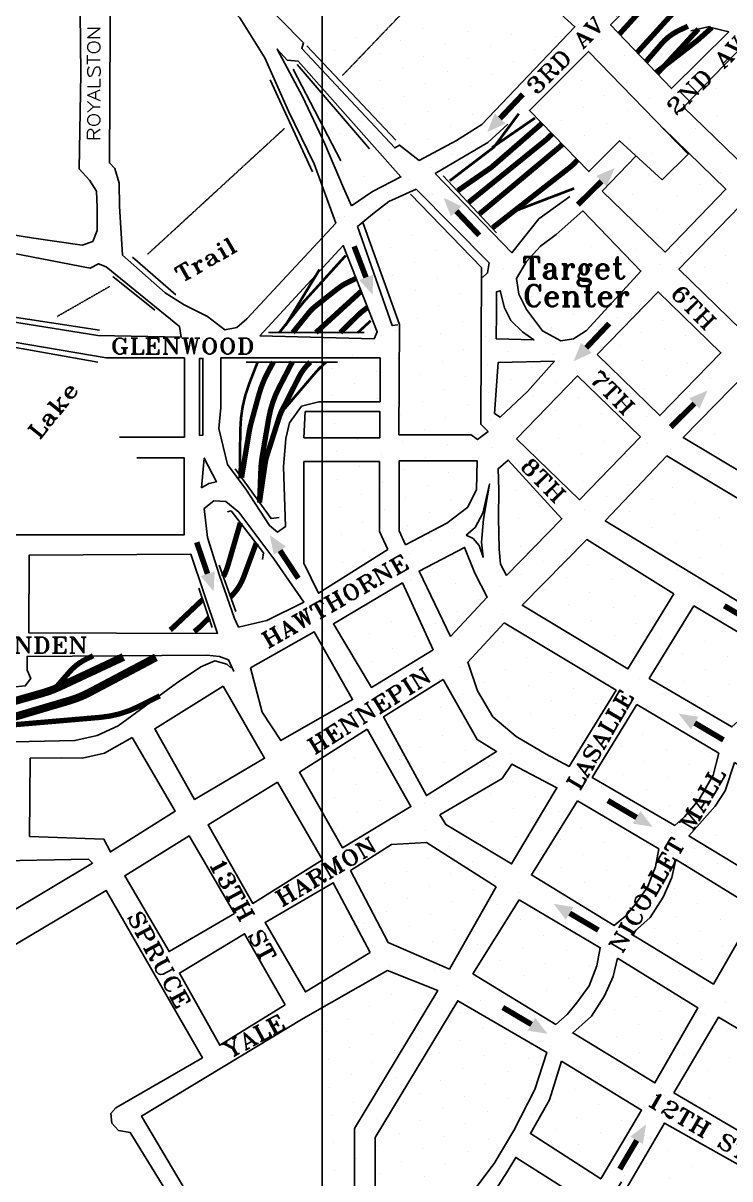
# Model space of a CAD drawing. Extents: x -273 to 22785, y -15 to 12122.
# Drawn here: x 2718 to 5382, y 4282 to 8636 of the extents above; entities that cross this region are included whole.
import ezdxf

# ---------------------------------------------------------------- set-up
doc = ezdxf.new("R2010")
doc.units = 0
doc.linetypes.add('HIDDEN', pattern=[0.375, 0.25, -0.125])
doc.linetypes.add('HIDDEN_2', pattern=[0.1875, 0.125, -0.0625])
doc.layers.get('0').update_dxf_attribs({"linetype": 'CONTINUOUS'})
for name, color, linetype in [('BORDER_AND_TITLE_INFORMATI', 5, 'CONTINUOUS'), ('FREEWAYS', 2, 'CONTINUOUS'), ('HYPERLINK_REGIONS', 253, 'CONTINUOUS'), ('RAIL_ROADS', 3, 'HIDDEN_2'), ('STREET_CURBS', 7, 'CONTINUOUS'), ('STREET_NAMES', 7, 'CONTINUOUS'), ('TEXT_LABELS_AND_DIRECTIONS', 1, 'HIDDEN'), ('TRAFFIC_DIRECTION_ARROW', 7, 'CONTINUOUS')]:
    doc.layers.add(name, color=color, linetype=linetype)
doc.styles.add('ROMAN_60', font='romant.shx', dxfattribs={"height": 60})

# ---------------------------------------------------------------- blocks, each defined once
blk = doc.blocks.new('*X5')
at = {"color": 0}
for p, q in [((4054, 8627.2), (4054, 8627.2)), ((4809.8, 8630.6), (4809.8, 8630.6)), ((3972.8, 8580.3), (3972.8, 8580.3)), ((4222.6, 8616.3), (4222.6, 8616.3)), ((4391.3, 8605.5), (4391.3, 8605.5)), ((4560, 8594.6), (4560, 8594.6)), ((4728.6, 8583.7), (4728.6, 8583.7)), ((4978.5, 8619.7), (4978.5, 8619.7)), ((5147.1, 8608.8), (5147.1, 8608.8)), ((5315.8, 8597.9), (5315.8, 8597.9)), ((4141.5, 8569.5), (4141.5, 8569.5)), ((4310.1, 8558.6), (4310.1, 8558.6)), ((4478.8, 8547.7), (4478.8, 8547.7)), ((4647.4, 8536.8), (4647.4, 8536.8)), ((4897.3, 8572.8), (4897.3, 8572.8)), ((5065.9, 8561.9), (5065.9, 8561.9)), ((5234.6, 8551.1), (5234.6, 8551.1)), ((3891.6, 8533.5), (3891.6, 8533.5)), ((4060.3, 8522.6), (4060.3, 8522.6)), ((4228.9, 8511.7), (4228.9, 8511.7)), ((4397.6, 8500.8), (4397.6, 8500.8)), ((4816.1, 8525.9), (4816.1, 8525.9)), ((4984.7, 8515.1), (4984.7, 8515.1)), ((5153.4, 8504.2), (5153.4, 8504.2)), ((5322.1, 8493.3), (5322.1, 8493.3)), ((3979.1, 8475.7), (3979.1, 8475.7)), ((4147.7, 8464.8), (4147.7, 8464.8)), ((4316.4, 8453.9), (4316.4, 8453.9)), ((4566.2, 8489.9), (4566.2, 8489.9)), ((4734.9, 8479.1), (4734.9, 8479.1)), ((4903.6, 8468.2), (4903.6, 8468.2)), ((5072.2, 8457.3), (5072.2, 8457.3)), ((3897.9, 8428.8), (3897.9, 8428.8)), ((4066.5, 8418), (4066.5, 8418)), ((4235.2, 8407.1), (4235.2, 8407.1)), ((4485, 8443.1), (4485, 8443.1)), ((4653.7, 8432.2), (4653.7, 8432.2)), ((4822.4, 8421.3), (4822.4, 8421.3)), ((4991, 8410.4), (4991, 8410.4)), ((5240.9, 8446.4), (5240.9, 8446.4)), ((3985.4, 8371.1), (3985.4, 8371.1)), ((4154, 8360.2), (4154, 8360.2)), ((4403.9, 8396.2), (4403.9, 8396.2)), ((4572.5, 8385.3), (4572.5, 8385.3)), ((4741.2, 8374.4), (4741.2, 8374.4)), ((4909.8, 8363.6), (4909.8, 8363.6)), ((5159.7, 8399.6), (5159.7, 8399.6)), ((5328.3, 8388.7), (5328.3, 8388.7)), ((3904.2, 8324.2), (3904.2, 8324.2)), ((4322.7, 8349.3), (4322.7, 8349.3)), ((4491.3, 8338.4), (4491.3, 8338.4)), ((4660, 8327.6), (4660, 8327.6)), ((4828.6, 8316.7), (4828.6, 8316.7)), ((5078.5, 8352.7), (5078.5, 8352.7)), ((5247.2, 8341.8), (5247.2, 8341.8)), ((4072.8, 8313.3), (4072.8, 8313.3)), ((4241.5, 8302.4), (4241.5, 8302.4)), ((4410.1, 8291.6), (4410.1, 8291.6)), ((4578.8, 8280.7), (4578.8, 8280.7)), ((4997.3, 8305.8), (4997.3, 8305.8)), ((5166, 8294.9), (5166, 8294.9)), ((5334.6, 8284.1), (5334.6, 8284.1)), ((3991.6, 8266.4), (3991.6, 8266.4)), ((4160.3, 8255.6), (4160.3, 8255.6)), ((4329, 8244.7), (4329, 8244.7)), ((4497.6, 8233.8), (4497.6, 8233.8)), ((4747.5, 8269.8), (4747.5, 8269.8)), ((4916.1, 8258.9), (4916.1, 8258.9)), ((5084.8, 8248.1), (5084.8, 8248.1)), ((5253.4, 8237.2), (5253.4, 8237.2)), ((3910.4, 8219.6), (3910.4, 8219.6)), ((4079.1, 8208.7), (4079.1, 8208.7)), ((4247.8, 8197.8), (4247.8, 8197.8)), ((4416.4, 8186.9), (4416.4, 8186.9)), ((4666.3, 8222.9), (4666.3, 8222.9)), ((4834.9, 8212.1), (4834.9, 8212.1)), ((5003.6, 8201.2), (5003.6, 8201.2)), ((5172.2, 8190.3), (5172.2, 8190.3)), ((3997.9, 8161.8), (3997.9, 8161.8)), ((4166.6, 8150.9), (4166.6, 8150.9)), ((4585.1, 8176.1), (4585.1, 8176.1)), ((4753.7, 8165.2), (4753.7, 8165.2)), ((4922.4, 8154.3), (4922.4, 8154.3)), ((5091.1, 8143.4), (5091.1, 8143.4)), ((5340.9, 8179.4), (5340.9, 8179.4)), ((3916.7, 8114.9), (3916.7, 8114.9)), ((4085.4, 8104.1), (4085.4, 8104.1)), ((4335.2, 8140.1), (4335.2, 8140.1)), ((4503.9, 8129.2), (4503.9, 8129.2)), ((4672.5, 8118.3), (4672.5, 8118.3)), ((4841.2, 8107.4), (4841.2, 8107.4)), ((5259.7, 8132.6), (5259.7, 8132.6)), ((4004.2, 8057.2), (4004.2, 8057.2)), ((4254, 8093.2), (4254, 8093.2)), ((4422.7, 8082.3), (4422.7, 8082.3)), ((4591.4, 8071.4), (4591.4, 8071.4)), ((4760, 8060.6), (4760, 8060.6)), ((5009.9, 8096.6), (5009.9, 8096.6)), ((5178.5, 8085.7), (5178.5, 8085.7)), ((5347.2, 8074.8), (5347.2, 8074.8)), ((4172.9, 8046.3), (4172.9, 8046.3)), ((4341.5, 8035.4), (4341.5, 8035.4)), ((4510.2, 8024.6), (4510.2, 8024.6)), ((4678.8, 8013.7), (4678.8, 8013.7)), ((4928.7, 8049.7), (4928.7, 8049.7)), ((5097.3, 8038.8), (5097.3, 8038.8)), ((5266, 8027.9), (5266, 8027.9)), ((3923, 8010.3), (3923, 8010.3)), ((4091.7, 7999.4), (4091.7, 7999.4)), ((4260.3, 7988.6), (4260.3, 7988.6)), ((4429, 7977.7), (4429, 7977.7)), ((4847.5, 8002.8), (4847.5, 8002.8)), ((5016.1, 7991.9), (5016.1, 7991.9)), ((5184.8, 7981.1), (5184.8, 7981.1)), ((5353.5, 7970.2), (5353.5, 7970.2)), ((4010.5, 7952.6), (4010.5, 7952.6)), ((4179.1, 7941.7), (4179.1, 7941.7)), ((4347.8, 7930.8), (4347.8, 7930.8)), ((4597.6, 7966.8), (4597.6, 7966.8)), ((4766.3, 7955.9), (4766.3, 7955.9)), ((4935, 7945.1), (4935, 7945.1)), ((5103.6, 7934.2), (5103.6, 7934.2)), ((3929.3, 7905.7), (3929.3, 7905.7)), ((4097.9, 7894.8), (4097.9, 7894.8)), ((4266.6, 7883.9), (4266.6, 7883.9)), ((4516.5, 7919.9), (4516.5, 7919.9)), ((4685.1, 7909.1), (4685.1, 7909.1)), ((4853.8, 7898.2), (4853.8, 7898.2)), ((5022.4, 7887.3), (5022.4, 7887.3)), ((5272.3, 7923.3), (5272.3, 7923.3)), ((3848.1, 7858.8), (3848.1, 7858.8)), ((4016.8, 7847.9), (4016.8, 7847.9)), ((4435.3, 7873.1), (4435.3, 7873.1)), ((4603.9, 7862.2), (4603.9, 7862.2)), ((4772.6, 7851.3), (4772.6, 7851.3)), ((4941.2, 7840.4), (4941.2, 7840.4)), ((5191.1, 7876.4), (5191.1, 7876.4)), ((5359.7, 7865.5), (5359.7, 7865.5)), ((3935.6, 7801.1), (3935.6, 7801.1)), ((4185.4, 7837.1), (4185.4, 7837.1)), ((4354.1, 7826.2), (4354.1, 7826.2)), ((4522.7, 7815.3), (4522.7, 7815.3)), ((4691.4, 7804.4), (4691.4, 7804.4)), ((5109.9, 7829.6), (5109.9, 7829.6)), ((5278.6, 7818.7), (5278.6, 7818.7)), ((3854.4, 7754.2), (3854.4, 7754.2)), ((4104.2, 7790.2), (4104.2, 7790.2)), ((4272.9, 7779.3), (4272.9, 7779.3)), ((4441.5, 7768.4), (4441.5, 7768.4)), ((4610.2, 7757.6), (4610.2, 7757.6)), ((4860, 7793.6), (4860, 7793.6)), ((5028.7, 7782.7), (5028.7, 7782.7)), ((5197.4, 7771.8), (5197.4, 7771.8)), ((5366, 7760.9), (5366, 7760.9)), ((4023, 7743.3), (4023, 7743.3)), ((4191.7, 7732.4), (4191.7, 7732.4)), ((4360.4, 7721.6), (4360.4, 7721.6)), ((4529, 7710.7), (4529, 7710.7)), ((4778.9, 7746.7), (4778.9, 7746.7)), ((4947.5, 7735.8), (4947.5, 7735.8)), ((5116.2, 7724.9), (5116.2, 7724.9)), ((5284.8, 7714), (5284.8, 7714)), ((3941.8, 7696.4), (3941.8, 7696.4)), ((4110.5, 7685.6), (4110.5, 7685.6)), ((4279.2, 7674.7), (4279.2, 7674.7)), ((4447.8, 7663.8), (4447.8, 7663.8)), ((4697.7, 7699.8), (4697.7, 7699.8)), ((4866.3, 7688.9), (4866.3, 7688.9)), ((5035, 7678), (5035, 7678)), ((5203.6, 7667.2), (5203.6, 7667.2)), ((3860.7, 7649.6), (3860.7, 7649.6)), ((4029.3, 7638.7), (4029.3, 7638.7)), ((4198, 7627.8), (4198, 7627.8)), ((4616.5, 7652.9), (4616.5, 7652.9)), ((4785.1, 7642.1), (4785.1, 7642.1)), ((4953.8, 7631.2), (4953.8, 7631.2)), ((5122.5, 7620.3), (5122.5, 7620.3)), ((5372.3, 7656.3), (5372.3, 7656.3)), ((3948.1, 7591.8), (3948.1, 7591.8)), ((4116.8, 7580.9), (4116.8, 7580.9)), ((4366.6, 7616.9), (4366.6, 7616.9)), ((4535.3, 7606.1), (4535.3, 7606.1)), ((4704, 7595.2), (4704, 7595.2)), ((4872.6, 7584.3), (4872.6, 7584.3)), ((5291.1, 7609.4), (5291.1, 7609.4)), ((3866.9, 7544.9), (3866.9, 7544.9)), ((4035.6, 7534.1), (4035.6, 7534.1)), ((4285.4, 7570.1), (4285.4, 7570.1)), ((4454.1, 7559.2), (4454.1, 7559.2)), ((4622.8, 7548.3), (4622.8, 7548.3)), ((4791.4, 7537.4), (4791.4, 7537.4)), ((5041.3, 7573.4), (5041.3, 7573.4)), ((5209.9, 7562.5), (5209.9, 7562.5)), ((5378.6, 7551.7), (5378.6, 7551.7)), ((4204.3, 7523.2), (4204.3, 7523.2)), ((4372.9, 7512.3), (4372.9, 7512.3)), ((4541.6, 7501.4), (4541.6, 7501.4)), ((4710.2, 7490.5), (4710.2, 7490.5)), ((4960.1, 7526.5), (4960.1, 7526.5)), ((5128.7, 7515.7), (5128.7, 7515.7)), ((5297.4, 7504.8), (5297.4, 7504.8)), ((3954.4, 7487.2), (3954.4, 7487.2)), ((4123.1, 7476.3), (4123.1, 7476.3)), ((4291.7, 7465.4), (4291.7, 7465.4)), ((4460.4, 7454.6), (4460.4, 7454.6)), ((4878.9, 7479.7), (4878.9, 7479.7)), ((5047.5, 7468.8), (5047.5, 7468.8)), ((5216.2, 7457.9), (5216.2, 7457.9)), ((3873.2, 7440.3), (3873.2, 7440.3)), ((4041.9, 7429.4), (4041.9, 7429.4)), ((4210.5, 7418.6), (4210.5, 7418.6)), ((4379.2, 7407.7), (4379.2, 7407.7)), ((4629, 7443.7), (4629, 7443.7)), ((4797.7, 7432.8), (4797.7, 7432.8)), ((4966.4, 7421.9), (4966.4, 7421.9)), ((5135, 7411), (5135, 7411)), ((3960.7, 7382.6), (3960.7, 7382.6)), ((4129.3, 7371.7), (4129.3, 7371.7)), ((4298, 7360.8), (4298, 7360.8)), ((4547.9, 7396.8), (4547.9, 7396.8)), ((4716.5, 7385.9), (4716.5, 7385.9)), ((4885.2, 7375), (4885.2, 7375)), ((5053.8, 7364.2), (5053.8, 7364.2)), ((5303.7, 7400.2), (5303.7, 7400.2)), ((3879.5, 7335.7), (3879.5, 7335.7)), ((4048.2, 7324.8), (4048.2, 7324.8)), ((4466.7, 7349.9), (4466.7, 7349.9)), ((4635.3, 7339), (4635.3, 7339)), ((4804, 7328.2), (4804, 7328.2)), ((4972.6, 7317.3), (4972.6, 7317.3)), ((5222.5, 7353.3), (5222.5, 7353.3)), ((3967, 7277.9), (3967, 7277.9)), ((4216.8, 7313.9), (4216.8, 7313.9)), ((4385.5, 7303), (4385.5, 7303)), ((4554.1, 7292.2), (4554.1, 7292.2)), ((4722.8, 7281.3), (4722.8, 7281.3)), ((5141.3, 7306.4), (5141.3, 7306.4)), ((5310, 7295.5), (5310, 7295.5)), ((3885.8, 7231.1), (3885.8, 7231.1)), ((4135.6, 7267.1), (4135.6, 7267.1)), ((4304.3, 7256.2), (4304.3, 7256.2)), ((4472.9, 7245.3), (4472.9, 7245.3)), ((4641.6, 7234.4), (4641.6, 7234.4)), ((4891.5, 7270.4), (4891.5, 7270.4)), ((5060.1, 7259.5), (5060.1, 7259.5)), ((5228.8, 7248.7), (5228.8, 7248.7)), ((4054.4, 7220.2), (4054.4, 7220.2)), ((4223.1, 7209.3), (4223.1, 7209.3)), ((4391.8, 7198.4), (4391.8, 7198.4)), ((4560.4, 7187.5), (4560.4, 7187.5)), ((4810.3, 7223.5), (4810.3, 7223.5)), ((4978.9, 7212.7), (4978.9, 7212.7)), ((5147.6, 7201.8), (5147.6, 7201.8)), ((5316.2, 7190.9), (5316.2, 7190.9)), ((3973.2, 7173.3), (3973.2, 7173.3)), ((4141.9, 7162.4), (4141.9, 7162.4)), ((4310.6, 7151.5), (4310.6, 7151.5)), ((4479.2, 7140.7), (4479.2, 7140.7)), ((4729.1, 7176.7), (4729.1, 7176.7)), ((4897.7, 7165.8), (4897.7, 7165.8)), ((5066.4, 7154.9), (5066.4, 7154.9)), ((5235, 7144), (5235, 7144)), ((3892.1, 7126.4), (3892.1, 7126.4)), ((4060.7, 7115.5), (4060.7, 7115.5)), ((4229.4, 7104.7), (4229.4, 7104.7)), ((4647.9, 7129.8), (4647.9, 7129.8)), ((4816.5, 7118.9), (4816.5, 7118.9)), ((4985.2, 7108), (4985.2, 7108)), ((5153.9, 7097.2), (5153.9, 7097.2)), ((3979.5, 7068.7), (3979.5, 7068.7)), ((4148.2, 7057.8), (4148.2, 7057.8)), ((4398, 7093.8), (4398, 7093.8)), ((4566.7, 7082.9), (4566.7, 7082.9)), ((4735.4, 7072), (4735.4, 7072)), ((4904, 7061.2), (4904, 7061.2)), ((5322.5, 7086.3), (5322.5, 7086.3)), ((3898.3, 7021.8), (3898.3, 7021.8)), ((4067, 7010.9), (4067, 7010.9)), ((4316.8, 7046.9), (4316.8, 7046.9)), ((4485.5, 7036), (4485.5, 7036)), ((4654.2, 7025.2), (4654.2, 7025.2)), ((4822.8, 7014.3), (4822.8, 7014.3)), ((5072.7, 7050.3), (5072.7, 7050.3)), ((5241.3, 7039.4), (5241.3, 7039.4)), ((4235.7, 7000), (4235.7, 7000)), ((4404.3, 6989.2), (4404.3, 6989.2)), ((4573, 6978.3), (4573, 6978.3)), ((4741.6, 6967.4), (4741.6, 6967.4)), ((4991.5, 7003.4), (4991.5, 7003.4)), ((5160.1, 6992.5), (5160.1, 6992.5)), ((5328.8, 6981.7), (5328.8, 6981.7)), ((3985.8, 6964), (3985.8, 6964)), ((4154.5, 6953.2), (4154.5, 6953.2)), ((4323.1, 6942.3), (4323.1, 6942.3)), ((4491.8, 6931.4), (4491.8, 6931.4)), ((4910.3, 6956.5), (4910.3, 6956.5)), ((5079, 6945.7), (5079, 6945.7)), ((5247.6, 6934.8), (5247.6, 6934.8)), ((3904.6, 6917.2), (3904.6, 6917.2)), ((4073.3, 6906.3), (4073.3, 6906.3)), ((4241.9, 6895.4), (4241.9, 6895.4)), ((4410.6, 6884.5), (4410.6, 6884.5)), ((4660.4, 6920.5), (4660.4, 6920.5)), ((4829.1, 6909.7), (4829.1, 6909.7)), ((4997.8, 6898.8), (4997.8, 6898.8)), ((5166.4, 6887.9), (5166.4, 6887.9)), ((3992.1, 6859.4), (3992.1, 6859.4)), ((4160.7, 6848.5), (4160.7, 6848.5)), ((4329.4, 6837.7), (4329.4, 6837.7)), ((4579.3, 6873.7), (4579.3, 6873.7)), ((4747.9, 6862.8), (4747.9, 6862.8)), ((4916.6, 6851.9), (4916.6, 6851.9)), ((5085.2, 6841), (5085.2, 6841)), ((5335.1, 6877), (5335.1, 6877)), ((3910.9, 6812.5), (3910.9, 6812.5)), ((4079.6, 6801.7), (4079.6, 6801.7)), ((4498.1, 6826.8), (4498.1, 6826.8)), ((4666.7, 6815.9), (4666.7, 6815.9)), ((4835.4, 6805), (4835.4, 6805)), ((5004, 6794.2), (5004, 6794.2)), ((5253.9, 6830.2), (5253.9, 6830.2)), ((3998.4, 6754.8), (3998.4, 6754.8)), ((4248.2, 6790.8), (4248.2, 6790.8)), ((4416.9, 6779.9), (4416.9, 6779.9)), ((4585.5, 6769), (4585.5, 6769)), ((4754.2, 6758.2), (4754.2, 6758.2)), ((5172.7, 6783.3), (5172.7, 6783.3)), ((5341.4, 6772.4), (5341.4, 6772.4)), ((3917.2, 6707.9), (3917.2, 6707.9)), ((4167, 6743.9), (4167, 6743.9)), ((4335.7, 6733), (4335.7, 6733)), ((4504.3, 6722.2), (4504.3, 6722.2)), ((4673, 6711.3), (4673, 6711.3)), ((4922.9, 6747.3), (4922.9, 6747.3)), ((5091.5, 6736.4), (5091.5, 6736.4)), ((5260.2, 6725.5), (5260.2, 6725.5)), ((4085.8, 6697), (4085.8, 6697)), ((4254.5, 6686.2), (4254.5, 6686.2)), ((4423.2, 6675.3), (4423.2, 6675.3)), ((4591.8, 6664.4), (4591.8, 6664.4)), ((4841.7, 6700.4), (4841.7, 6700.4)), ((5010.3, 6689.5), (5010.3, 6689.5)), ((5179, 6678.6), (5179, 6678.6)), ((5347.6, 6667.8), (5347.6, 6667.8)), ((4004.6, 6650.2), (4004.6, 6650.2)), ((4173.3, 6639.3), (4173.3, 6639.3)), ((4342, 6628.4), (4342, 6628.4)), ((4760.5, 6653.5), (4760.5, 6653.5)), ((4929.1, 6642.7), (4929.1, 6642.7)), ((5097.8, 6631.8), (5097.8, 6631.8)), ((5266.5, 6620.9), (5266.5, 6620.9)), ((3923.5, 6603.3), (3923.5, 6603.3)), ((4092.1, 6592.4), (4092.1, 6592.4)), ((4260.8, 6581.5), (4260.8, 6581.5)), ((4510.6, 6617.5), (4510.6, 6617.5)), ((4679.3, 6606.7), (4679.3, 6606.7)), ((4847.9, 6595.8), (4847.9, 6595.8)), ((5016.6, 6584.9), (5016.6, 6584.9)), ((4010.9, 6545.5), (4010.9, 6545.5)), ((4179.6, 6534.7), (4179.6, 6534.7)), ((4429.4, 6570.7), (4429.4, 6570.7)), ((4598.1, 6559.8), (4598.1, 6559.8)), ((4766.8, 6548.9), (4766.8, 6548.9)), ((4935.4, 6538), (4935.4, 6538)), ((5185.3, 6574), (5185.3, 6574)), ((5353.9, 6563.1), (5353.9, 6563.1)), ((3929.7, 6498.7), (3929.7, 6498.7)), ((4098.4, 6487.8), (4098.4, 6487.8)), ((4348.2, 6523.8), (4348.2, 6523.8)), ((4516.9, 6512.9), (4516.9, 6512.9)), ((4685.6, 6502), (4685.6, 6502)), ((4854.2, 6491.1), (4854.2, 6491.1)), ((5104.1, 6527.1), (5104.1, 6527.1)), ((5272.7, 6516.3), (5272.7, 6516.3)), ((3848.5, 6451.8), (3848.5, 6451.8)), ((4267.1, 6476.9), (4267.1, 6476.9)), ((4435.7, 6466), (4435.7, 6466)), ((4604.4, 6455.2), (4604.4, 6455.2)), ((4773, 6444.3), (4773, 6444.3)), ((5022.9, 6480.3), (5022.9, 6480.3)), ((5191.5, 6469.4), (5191.5, 6469.4)), ((5360.2, 6458.5), (5360.2, 6458.5)), ((4017.2, 6440.9), (4017.2, 6440.9)), ((4185.9, 6430), (4185.9, 6430)), ((4354.5, 6419.2), (4354.5, 6419.2)), ((4523.2, 6408.3), (4523.2, 6408.3)), ((4941.7, 6433.4), (4941.7, 6433.4)), ((5110.4, 6422.5), (5110.4, 6422.5)), ((5279, 6411.6), (5279, 6411.6)), ((3936, 6394), (3936, 6394)), ((4104.7, 6383.2), (4104.7, 6383.2)), ((4273.3, 6372.3), (4273.3, 6372.3)), ((4442, 6361.4), (4442, 6361.4)), ((4691.8, 6397.4), (4691.8, 6397.4)), ((4860.5, 6386.5), (4860.5, 6386.5)), ((5029.2, 6375.6), (5029.2, 6375.6)), ((5197.8, 6364.8), (5197.8, 6364.8)), ((3854.8, 6347.2), (3854.8, 6347.2)), ((4023.5, 6336.3), (4023.5, 6336.3)), ((4192.1, 6325.4), (4192.1, 6325.4)), ((4360.8, 6314.5), (4360.8, 6314.5)), ((4610.7, 6350.5), (4610.7, 6350.5)), ((4779.3, 6339.6), (4779.3, 6339.6)), ((4948, 6328.8), (4948, 6328.8)), ((5116.6, 6317.9), (5116.6, 6317.9)), ((5366.5, 6353.9), (5366.5, 6353.9)), ((3942.3, 6289.4), (3942.3, 6289.4)), ((4111, 6278.5), (4111, 6278.5)), ((4529.5, 6303.6), (4529.5, 6303.6)), ((4698.1, 6292.8), (4698.1, 6292.8)), ((4866.8, 6281.9), (4866.8, 6281.9)), ((5035.4, 6271), (5035.4, 6271)), ((5285.3, 6307), (5285.3, 6307)), ((3861.1, 6242.5), (3861.1, 6242.5)), ((4029.8, 6231.7), (4029.8, 6231.7)), ((4279.6, 6267.7), (4279.6, 6267.7)), ((4448.3, 6256.8), (4448.3, 6256.8)), ((4616.9, 6245.9), (4616.9, 6245.9)), ((4785.6, 6235), (4785.6, 6235)), ((5204.1, 6260.1), (5204.1, 6260.1)), ((5372.8, 6249.3), (5372.8, 6249.3)), ((3948.6, 6184.8), (3948.6, 6184.8)), ((4198.4, 6220.8), (4198.4, 6220.8)), ((4367.1, 6209.9), (4367.1, 6209.9)), ((4535.7, 6199), (4535.7, 6199)), ((4704.4, 6188.1), (4704.4, 6188.1)), ((4954.3, 6224.1), (4954.3, 6224.1)), ((5122.9, 6213.3), (5122.9, 6213.3)), ((5291.6, 6202.4), (5291.6, 6202.4)), ((4117.2, 6173.9), (4117.2, 6173.9)), ((4285.9, 6163), (4285.9, 6163)), ((4454.6, 6152.1), (4454.6, 6152.1)), ((4623.2, 6141.3), (4623.2, 6141.3)), ((4873.1, 6177.3), (4873.1, 6177.3)), ((5041.7, 6166.4), (5041.7, 6166.4)), ((5210.4, 6155.5), (5210.4, 6155.5)), ((5379, 6144.6), (5379, 6144.6)), ((3867.4, 6137.9), (3867.4, 6137.9)), ((4036, 6127), (4036, 6127)), ((4204.7, 6116.1), (4204.7, 6116.1)), ((4373.4, 6105.3), (4373.4, 6105.3)), ((4791.9, 6130.4), (4791.9, 6130.4)), ((4960.5, 6119.5), (4960.5, 6119.5)), ((5129.2, 6108.6), (5129.2, 6108.6)), ((5297.9, 6097.8), (5297.9, 6097.8)), ((3954.9, 6080.2), (3954.9, 6080.2)), ((4123.5, 6069.3), (4123.5, 6069.3)), ((4292.2, 6058.4), (4292.2, 6058.4)), ((4542, 6094.4), (4542, 6094.4)), ((4710.7, 6083.5), (4710.7, 6083.5)), ((4879.3, 6072.6), (4879.3, 6072.6)), ((5048, 6061.8), (5048, 6061.8)), ((3873.7, 6033.3), (3873.7, 6033.3)), ((4042.3, 6022.4), (4042.3, 6022.4)), ((4211, 6011.5), (4211, 6011.5)), ((4460.8, 6047.5), (4460.8, 6047.5)), ((4629.5, 6036.6), (4629.5, 6036.6)), ((4798.2, 6025.8), (4798.2, 6025.8)), ((4966.8, 6014.9), (4966.8, 6014.9)), ((5216.7, 6050.9), (5216.7, 6050.9)), ((3961.1, 5975.5), (3961.1, 5975.5)), ((4379.6, 6000.6), (4379.6, 6000.6)), ((4548.3, 5989.8), (4548.3, 5989.8)), ((4717, 5978.9), (4717, 5978.9)), ((4885.6, 5968), (4885.6, 5968)), ((5135.5, 6004), (5135.5, 6004)), ((5304.1, 5993.1), (5304.1, 5993.1)), ((3879.9, 5928.6), (3879.9, 5928.6)), ((4129.8, 5964.6), (4129.8, 5964.6)), ((4298.5, 5953.8), (4298.5, 5953.8)), ((4467.1, 5942.9), (4467.1, 5942.9)), ((4635.8, 5932), (4635.8, 5932)), ((5054.3, 5957.1), (5054.3, 5957.1)), ((5222.9, 5946.3), (5222.9, 5946.3)), ((4048.6, 5917.8), (4048.6, 5917.8)), ((4217.3, 5906.9), (4217.3, 5906.9)), ((4385.9, 5896), (4385.9, 5896)), ((4554.6, 5885.1), (4554.6, 5885.1)), ((4804.4, 5921.1), (4804.4, 5921.1)), ((4973.1, 5910.3), (4973.1, 5910.3)), ((5141.8, 5899.4), (5141.8, 5899.4)), ((5310.4, 5888.5), (5310.4, 5888.5)), ((3967.4, 5870.9), (3967.4, 5870.9)), ((4136.1, 5860), (4136.1, 5860)), ((4304.7, 5849.1), (4304.7, 5849.1)), ((4473.4, 5838.3), (4473.4, 5838.3)), ((4723.2, 5874.3), (4723.2, 5874.3)), ((4891.9, 5863.4), (4891.9, 5863.4)), ((5060.6, 5852.5), (5060.6, 5852.5)), ((5229.2, 5841.6), (5229.2, 5841.6)), ((3886.2, 5824), (3886.2, 5824)), ((4054.9, 5813.1), (4054.9, 5813.1)), ((4223.5, 5802.3), (4223.5, 5802.3)), ((4392.2, 5791.4), (4392.2, 5791.4)), ((4642.1, 5827.4), (4642.1, 5827.4)), ((4810.7, 5816.5), (4810.7, 5816.5)), ((4979.4, 5805.6), (4979.4, 5805.6)), ((5148, 5794.8), (5148, 5794.8)), ((3973.7, 5766.3), (3973.7, 5766.3)), ((4142.4, 5755.4), (4142.4, 5755.4)), ((4560.9, 5780.5), (4560.9, 5780.5)), ((4729.5, 5769.6), (4729.5, 5769.6)), ((4898.2, 5758.8), (4898.2, 5758.8)), ((5066.8, 5747.9), (5066.8, 5747.9)), ((5316.7, 5783.9), (5316.7, 5783.9)), ((3892.5, 5719.4), (3892.5, 5719.4)), ((4061.2, 5708.5), (4061.2, 5708.5)), ((4311, 5744.5), (4311, 5744.5)), ((4479.7, 5733.6), (4479.7, 5733.6)), ((4648.3, 5722.8), (4648.3, 5722.8)), ((4817, 5711.9), (4817, 5711.9)), ((5235.5, 5737), (5235.5, 5737)), ((3980, 5661.6), (3980, 5661.6)), ((4229.8, 5697.6), (4229.8, 5697.6)), ((4398.5, 5686.8), (4398.5, 5686.8)), ((4567.1, 5675.9), (4567.1, 5675.9)), ((4735.8, 5665), (4735.8, 5665)), ((4985.7, 5701), (4985.7, 5701)), ((5154.3, 5690.1), (5154.3, 5690.1)), ((5323, 5679.3), (5323, 5679.3)), ((4148.6, 5650.8), (4148.6, 5650.8)), ((4317.3, 5639.9), (4317.3, 5639.9)), ((4486, 5629), (4486, 5629)), ((4654.6, 5618.1), (4654.6, 5618.1)), ((4904.5, 5654.1), (4904.5, 5654.1)), ((5073.1, 5643.3), (5073.1, 5643.3)), ((5241.8, 5632.4), (5241.8, 5632.4)), ((3898.8, 5614.8), (3898.8, 5614.8)), ((4067.4, 5603.9), (4067.4, 5603.9)), ((4236.1, 5593), (4236.1, 5593)), ((4404.8, 5582.1), (4404.8, 5582.1)), ((4823.3, 5607.3), (4823.3, 5607.3)), ((4991.9, 5596.4), (4991.9, 5596.4)), ((5160.6, 5585.5), (5160.6, 5585.5)), ((5329.3, 5574.6), (5329.3, 5574.6)), ((3986.3, 5557), (3986.3, 5557)), ((4154.9, 5546.1), (4154.9, 5546.1)), ((4323.6, 5535.3), (4323.6, 5535.3)), ((4573.4, 5571.3), (4573.4, 5571.3)), ((4742.1, 5560.4), (4742.1, 5560.4)), ((4910.7, 5549.5), (4910.7, 5549.5)), ((5079.4, 5538.6), (5079.4, 5538.6)), ((3905.1, 5510.1), (3905.1, 5510.1)), ((4073.7, 5499.3), (4073.7, 5499.3)), ((4242.4, 5488.4), (4242.4, 5488.4)), ((4492.2, 5524.4), (4492.2, 5524.4)), ((4660.9, 5513.5), (4660.9, 5513.5)), ((4829.6, 5502.6), (4829.6, 5502.6)), ((4998.2, 5491.8), (4998.2, 5491.8)), ((5248.1, 5527.7), (5248.1, 5527.7)), ((3992.5, 5452.4), (3992.5, 5452.4)), ((4411, 5477.5), (4411, 5477.5)), ((4579.7, 5466.6), (4579.7, 5466.6)), ((4748.4, 5455.8), (4748.4, 5455.8)), ((4917, 5444.9), (4917, 5444.9)), ((5166.9, 5480.9), (5166.9, 5480.9)), ((5335.5, 5470), (5335.5, 5470)), ((3911.3, 5405.5), (3911.3, 5405.5)), ((4161.2, 5441.5), (4161.2, 5441.5)), ((4329.9, 5430.6), (4329.9, 5430.6)), ((4498.5, 5419.8), (4498.5, 5419.8)), ((4667.2, 5408.9), (4667.2, 5408.9)), ((5085.7, 5434), (5085.7, 5434)), ((5254.3, 5423.1), (5254.3, 5423.1)), ((4080, 5394.6), (4080, 5394.6)), ((4248.7, 5383.8), (4248.7, 5383.8)), ((4417.3, 5372.9), (4417.3, 5372.9)), ((4586, 5362), (4586, 5362)), ((4835.8, 5398), (4835.8, 5398)), ((5004.5, 5387.1), (5004.5, 5387.1)), ((5173.2, 5376.2), (5173.2, 5376.2)), ((5341.8, 5365.4), (5341.8, 5365.4)), ((3998.8, 5347.8), (3998.8, 5347.8)), ((4167.5, 5336.9), (4167.5, 5336.9)), ((4336.1, 5326), (4336.1, 5326)), ((4504.8, 5315.1), (4504.8, 5315.1)), ((4754.6, 5351.1), (4754.6, 5351.1)), ((4923.3, 5340.2), (4923.3, 5340.2)), ((5092, 5329.4), (5092, 5329.4)), ((5260.6, 5318.5), (5260.6, 5318.5)), ((3917.6, 5300.9), (3917.6, 5300.9)), ((4086.3, 5290), (4086.3, 5290)), ((4254.9, 5279.1), (4254.9, 5279.1)), ((4673.5, 5304.3), (4673.5, 5304.3)), ((4842.1, 5293.4), (4842.1, 5293.4)), ((5010.8, 5282.5), (5010.8, 5282.5)), ((5179.4, 5271.6), (5179.4, 5271.6)), ((4005.1, 5243.1), (4005.1, 5243.1)), ((4173.8, 5232.3), (4173.8, 5232.3)), ((4423.6, 5268.3), (4423.6, 5268.3)), ((4592.3, 5257.4), (4592.3, 5257.4)), ((4760.9, 5246.5), (4760.9, 5246.5)), ((4929.6, 5235.6), (4929.6, 5235.6)), ((5348.1, 5260.7), (5348.1, 5260.7)), ((3923.9, 5196.3), (3923.9, 5196.3)), ((4092.6, 5185.4), (4092.6, 5185.4)), ((4342.4, 5221.4), (4342.4, 5221.4)), ((4511.1, 5210.5), (4511.1, 5210.5)), ((4679.7, 5199.6), (4679.7, 5199.6)), ((4848.4, 5188.7), (4848.4, 5188.7)), ((5098.2, 5224.7), (5098.2, 5224.7)), ((5266.9, 5213.9), (5266.9, 5213.9)), ((4011.4, 5138.5), (4011.4, 5138.5)), ((4261.2, 5174.5), (4261.2, 5174.5)), ((4429.9, 5163.6), (4429.9, 5163.6)), ((4598.5, 5152.7), (4598.5, 5152.7)), ((4767.2, 5141.9), (4767.2, 5141.9)), ((5017.1, 5177.9), (5017.1, 5177.9)), ((5185.7, 5167), (5185.7, 5167)), ((5354.4, 5156.1), (5354.4, 5156.1)), ((4180, 5127.6), (4180, 5127.6)), ((4348.7, 5116.8), (4348.7, 5116.8)), ((4517.4, 5105.9), (4517.4, 5105.9)), ((4686, 5095), (4686, 5095)), ((4935.9, 5131), (4935.9, 5131)), ((5104.5, 5120.1), (5104.5, 5120.1)), ((5273.2, 5109.2), (5273.2, 5109.2)), ((3930.2, 5091.6), (3930.2, 5091.6)), ((4098.8, 5080.8), (4098.8, 5080.8)), ((4267.5, 5069.9), (4267.5, 5069.9)), ((4436.2, 5059), (4436.2, 5059)), ((4854.7, 5084.1), (4854.7, 5084.1)), ((5023.3, 5073.2), (5023.3, 5073.2)), ((5192, 5062.4), (5192, 5062.4)), ((5360.7, 5051.5), (5360.7, 5051.5)), ((3849, 5044.8), (3849, 5044.8)), ((4017.7, 5033.9), (4017.7, 5033.9)), ((4186.3, 5023), (4186.3, 5023)), ((4355, 5012.1), (4355, 5012.1)), ((4604.8, 5048.1), (4604.8, 5048.1)), ((4773.5, 5037.2), (4773.5, 5037.2)), ((4942.1, 5026.4), (4942.1, 5026.4)), ((5110.8, 5015.5), (5110.8, 5015.5)), ((3936.5, 4987), (3936.5, 4987)), ((4105.1, 4976.1), (4105.1, 4976.1)), ((4273.8, 4965.2), (4273.8, 4965.2)), ((4523.6, 5001.2), (4523.6, 5001.2)), ((4692.3, 4990.4), (4692.3, 4990.4)), ((4861, 4979.5), (4861, 4979.5)), ((5029.6, 4968.6), (5029.6, 4968.6)), ((5279.5, 5004.6), (5279.5, 5004.6)), ((3855.3, 4940.1), (3855.3, 4940.1)), ((4023.9, 4929.3), (4023.9, 4929.3)), ((4442.4, 4954.4), (4442.4, 4954.4)), ((4611.1, 4943.5), (4611.1, 4943.5)), ((4779.8, 4932.6), (4779.8, 4932.6)), ((4948.4, 4921.7), (4948.4, 4921.7)), ((5198.3, 4957.7), (5198.3, 4957.7)), ((5366.9, 4946.9), (5366.9, 4946.9)), ((3942.7, 4882.4), (3942.7, 4882.4)), ((4192.6, 4918.4), (4192.6, 4918.4)), ((4361.3, 4907.5), (4361.3, 4907.5)), ((4529.9, 4896.6), (4529.9, 4896.6)), ((4698.6, 4885.7), (4698.6, 4885.7)), ((5117.1, 4910.9), (5117.1, 4910.9)), ((5285.7, 4900), (5285.7, 4900)), ((3861.6, 4835.5), (3861.6, 4835.5)), ((4111.4, 4871.5), (4111.4, 4871.5)), ((4280.1, 4860.6), (4280.1, 4860.6)), ((4448.7, 4849.7), (4448.7, 4849.7)), ((4617.4, 4838.9), (4617.4, 4838.9)), ((4867.2, 4874.9), (4867.2, 4874.9)), ((5035.9, 4864), (5035.9, 4864)), ((5204.6, 4853.1), (5204.6, 4853.1)), ((5373.2, 4842.2), (5373.2, 4842.2)), ((4030.2, 4824.6), (4030.2, 4824.6)), ((4198.9, 4813.7), (4198.9, 4813.7)), ((4367.5, 4802.9), (4367.5, 4802.9)), ((4536.2, 4792), (4536.2, 4792)), ((4786, 4828), (4786, 4828)), ((4954.7, 4817.1), (4954.7, 4817.1)), ((5123.4, 4806.2), (5123.4, 4806.2)), ((5292, 4795.4), (5292, 4795.4)), ((3949, 4777.7), (3949, 4777.7)), ((4117.7, 4766.9), (4117.7, 4766.9)), ((4286.3, 4756), (4286.3, 4756)), ((4704.9, 4781.1), (4704.9, 4781.1)), ((4873.5, 4770.2), (4873.5, 4770.2)), ((5042.2, 4759.4), (5042.2, 4759.4)), ((5210.8, 4748.5), (5210.8, 4748.5)), ((3867.8, 4730.9), (3867.8, 4730.9)), ((4036.5, 4720), (4036.5, 4720)), ((4205.2, 4709.1), (4205.2, 4709.1)), ((4455, 4745.1), (4455, 4745.1)), ((4623.7, 4734.2), (4623.7, 4734.2)), ((4792.3, 4723.4), (4792.3, 4723.4)), ((4961, 4712.5), (4961, 4712.5)), ((5379.5, 4737.6), (5379.5, 4737.6)), ((3955.3, 4673.1), (3955.3, 4673.1)), ((4124, 4662.2), (4124, 4662.2)), ((4373.8, 4698.2), (4373.8, 4698.2)), ((4542.5, 4687.4), (4542.5, 4687.4)), ((4711.1, 4676.5), (4711.1, 4676.5)), ((4879.8, 4665.6), (4879.8, 4665.6)), ((5129.6, 4701.6), (5129.6, 4701.6)), ((5298.3, 4690.7), (5298.3, 4690.7)), ((3874.1, 4626.2), (3874.1, 4626.2)), ((4042.8, 4615.4), (4042.8, 4615.4)), ((4292.6, 4651.4), (4292.6, 4651.4)), ((4461.3, 4640.5), (4461.3, 4640.5)), ((4629.9, 4629.6), (4629.9, 4629.6)), ((4798.6, 4618.7), (4798.6, 4618.7)), ((5048.5, 4654.7), (5048.5, 4654.7)), ((5217.1, 4643.9), (5217.1, 4643.9)), ((4211.4, 4604.5), (4211.4, 4604.5)), ((4380.1, 4593.6), (4380.1, 4593.6)), ((4548.8, 4582.7), (4548.8, 4582.7)), ((4717.4, 4571.9), (4717.4, 4571.9)), ((4967.3, 4607.9), (4967.3, 4607.9)), ((5135.9, 4597), (5135.9, 4597)), ((5304.6, 4586.1), (5304.6, 4586.1)), ((3961.6, 4568.5), (3961.6, 4568.5)), ((4130.2, 4557.6), (4130.2, 4557.6)), ((4298.9, 4546.7), (4298.9, 4546.7)), ((4467.6, 4535.9), (4467.6, 4535.9)), ((4886.1, 4561), (4886.1, 4561)), ((5054.7, 4550.1), (5054.7, 4550.1)), ((5223.4, 4539.2), (5223.4, 4539.2)), ((3880.4, 4521.6), (3880.4, 4521.6)), ((4049.1, 4510.7), (4049.1, 4510.7)), ((4217.7, 4499.9), (4217.7, 4499.9)), ((4386.4, 4489), (4386.4, 4489)), ((4636.2, 4525), (4636.2, 4525)), ((4804.9, 4514.1), (4804.9, 4514.1)), ((4973.5, 4503.2), (4973.5, 4503.2)), ((5142.2, 4492.4), (5142.2, 4492.4)), ((3967.9, 4463.9), (3967.9, 4463.9)), ((4136.5, 4453), (4136.5, 4453)), ((4305.2, 4442.1), (4305.2, 4442.1)), ((4555, 4478.1), (4555, 4478.1)), ((4723.7, 4467.2), (4723.7, 4467.2)), ((4892.4, 4456.4), (4892.4, 4456.4)), ((5061, 4445.5), (5061, 4445.5)), ((5310.9, 4481.5), (5310.9, 4481.5)), ((3886.7, 4417), (3886.7, 4417)), ((4055.3, 4406.1), (4055.3, 4406.1)), ((4473.8, 4431.2), (4473.8, 4431.2)), ((4642.5, 4420.4), (4642.5, 4420.4)), ((4811.2, 4409.5), (4811.2, 4409.5)), ((4979.8, 4398.6), (4979.8, 4398.6)), ((5229.7, 4434.6), (5229.7, 4434.6)), ((3974.1, 4359.2), (3974.1, 4359.2)), ((4224, 4395.2), (4224, 4395.2)), ((4392.7, 4384.4), (4392.7, 4384.4)), ((4561.3, 4373.5), (4561.3, 4373.5)), ((4730, 4362.6), (4730, 4362.6)), ((5148.5, 4387.7), (5148.5, 4387.7)), ((5317.1, 4376.8), (5317.1, 4376.8)), ((3893, 4312.4), (3893, 4312.4)), ((4142.8, 4348.4), (4142.8, 4348.4)), ((4311.5, 4337.5), (4311.5, 4337.5)), ((4480.1, 4326.6), (4480.1, 4326.6)), ((4648.8, 4315.7), (4648.8, 4315.7)), ((4898.6, 4351.7), (4898.6, 4351.7)), ((5067.3, 4340.8), (5067.3, 4340.8)), ((5236, 4330), (5236, 4330)), ((4061.6, 4301.5), (4061.6, 4301.5)), ((4230.3, 4290.6), (4230.3, 4290.6)), ((4817.4, 4304.9), (4817.4, 4304.9)), ((4986.1, 4294), (4986.1, 4294)), ((5154.8, 4283.1), (5154.8, 4283.1))]:
    blk.add_line(p, q, dxfattribs=at)
blk = doc.blocks.new('*U6')
at = {"layer": 'HYPERLINK_REGIONS'}
blk.add_line((3844.6, 9621.1), (3844.6, 3375.8), dxfattribs=at)
blk = doc.blocks.new('ARROW')
at = {"layer": 'STREET_CURBS', "const_width": 23.4}
blk.add_lwpolyline([(-67.3, -0.9), (-207.4, -0.9)], dxfattribs=at)
at = {"layer": 'STREET_CURBS'}
blk.add_solid([(-67.3, 30.7), (10.7, -0.5), (-67.3, -31.3)], dxfattribs=at)

msp = doc.modelspace()

# ---------------------------------------------------------------- linework, layer by layer
at = {"layer": 'FREEWAYS'}
for points, const_width in [([(5182, 8832.7), (4970, 8599.4), (4965.5, 8594.3)], 20), ([(5313.8, 8618.9), (5260.3, 8571.2), (5103.7, 8450.2)], 20), ([(4326, 8041.7), (4492.7, 8168.7), (4586.4, 8294.6)], 10), ([(4647.2, 8278.3), (4486.2, 8167.3)], 10), ([(4672.6, 8258.5), (4667.4, 8252.5), (4482.8, 8092.2), (4356.4, 8004.7)], 20), ([(4579.8, 7930.9), (4776.4, 8006), (4795, 8013.1)], 10), ([(3835.5, 7707.7), (3706.8, 7496.7)], 10)]:
    msp.add_lwpolyline(points, dxfattribs=dict(at, const_width=const_width))
for points, const_width in [([(5032.1, 8524.8), (5243.3, 8756.6, 0.011103), (5249.1, 8763.2)], 20), ([(5065.5, 8490), (5124.7, 8558.5, -0.104958), (5190.9, 8608.7), (5223.9, 8624.2)], 20), ([(5263.2, 8613.4), (5115.8, 8454, 0.000163), (5115.7, 8453.9), (5108, 8445.6, -0.040444)], 20), ([(4397.8, 7960.7), (4683.8, 8192, 0.020716), (4696.2, 8202.9), (4712.1, 8218.1, 0.017225)], 20), ([(4438.7, 7917.3), (4737.7, 8167.3, 0.020298), (4749.7, 8178.2), (4750.4, 8178.8, 0.020112)], 20), ([(4807.5, 8120.4), (4800.1, 8112.3, -0.040444), (4776.3, 8090.4), (4487.8, 7865, -0.024563)], 20), ([(3933.7, 7760), (3781.9, 7592.7, 0.016389), (3773.4, 7582.7), (3683.8, 7470, 0.075261)], 10), ([(3734.4, 7470), (3792.5, 7541.6, -0.055745), (3824.2, 7572.8), (3904.2, 7635.7, -0.055947), (3942.1, 7659.2), (3957.9, 7666.7, 0.021134), (3972.9, 7674.6)], 20), ([(3821.8, 7470), (3984.4, 7618.5, -0.013079), (3992.3, 7625.3)], 20), ([(4016.6, 7564), (4014, 7562.4, 0.052827), (3981, 7536.2), (3913.5, 7470, 0.08096)], 20), ([(4028.2, 7514.6), (3980, 7470, 0.028976)], 10), ([(3602.5, 7359, 0.016767), (3597.2, 7346.6), (3570.7, 7278.5, 0.089858), (3536.7, 7103.5), (3534.4, 6920.5)], 10), ([(3541.7, 6923.4, -0.012861), (3543.1, 6933.6), (3569.4, 7092.2, -0.025891), (3578.3, 7132.6), (3606.8, 7236.4, -0.05713), (3640.8, 7321), (3658.4, 7353.4, -0.007942), (3661.5, 7359)], 20), ([(3800.4, 7359), (3796, 7354.6, 0.08096), (3757.9, 7302.7), (3695, 7179.3, 0.040824), (3682.6, 7149.1), (3637.3, 7007, 0.041056), (3630, 6975), (3608.9, 6830)], 20), ([(3609.3, 6829.5), (3614.2, 6953.1, -0.032358), (3619.5, 7004.6), (3643.6, 7146, -0.077714), (3682.9, 7263.2), (3727.8, 7349.7, -0.013221), (3732.9, 7359)], 20), ([(3860.4, 7359), (3843, 7342.8, 0.028976), (3818.9, 7317.8), (3698.7, 7177.1)], 10), ([(3472.7, 6550.7, 0.05564), (3489.7, 6591.7), (3532.9, 6740, 0.017494), (3536.3, 6753.6)], 20), ([(3499.9, 6474.2), (3501.7, 6476, 0.110489), (3549.3, 6549.2), (3592.9, 6666.5, 0.013334), (3596.4, 6676.6)], 20), ([(3272.4, 6349.6, 0.021091), (3285.1, 6360.6), (3395, 6464.4, 0.133508)], 20), ([(3362.9, 6343.6, 0.038988), (3386.8, 6363.6), (3418.8, 6394.9, 0.110489)], 20), ([(3218.7, 6246.5), (2967.1, 6113.6, -0.049759), (2893.6, 6083.7), (2608.4, 5999.4, -0.033152), (2556.7, 5987.8), (1629.1, 5843.1, 0.006138), (1619.4, 5841.5), (1060.4, 5740.2, 0.054153), (977.5, 5715.7), (809.4, 5645.5, 0.043333), (748, 5613.4)], 30), ([(3096.1, 6247.9), (2853.1, 6134.6, -0.039093), (2794.6, 6112.7), (2573.4, 6049.2, -0.033194)], 30), ([(2981.7, 6252.2), (2957.5, 6240.7, 0.103073), (2892.5, 6191.4), (2843.5, 6135)], 20), ([(3232.9, 6101.4), (3154.7, 6061.9, -0.096067), (3008.2, 6020.3), (2554.4, 5981.5)], 20)]:
    msp.add_lwpolyline(points, format="xyb", dxfattribs=dict(at, const_width=const_width))
at = {"layer": 'RAIL_ROADS'}
for points in [[(3920.6, 8438.5), (3933.3, 8450.3), (4383.3, 8920.3)], [(3188.4, 7765.9), (3703.3, 8239)], [(2846.2, 7530.5), (3045.3, 7644.2)]]:
    msp.add_lwpolyline(points, dxfattribs=at)
at = {"layer": 'STREET_CURBS'}
for p, q in [((4301.2, 8060), (4502.7, 7845.8)), ((3130.6, 7753.6), (3293.8, 7611.6)), ((3055.8, 7681), (3214.6, 7554)), ((3457.2, 6594.3), (3519.5, 6418.9)), ((3380.1, 6507.7), (3431.2, 6358.9))]:
    msp.add_line(p, q, dxfattribs=at)
for points in [[(3330.2, 9013.4), (3775.2, 8561.5), (3768, 8540.1), (4118.5, 8165.9), (4136.6, 8176.2), (4210.4, 8118.7), (4351.5, 8193), (4447.3, 8253.8), (4797.6, 8622.1), (4718.5, 8693.1), (4721.8, 8713.6), (4399.6, 9037.4), (4373.6, 9032.7), (4043.5, 9363.1), (3425.8, 9371.9), (3103.1, 9373), (3101, 9251.4)], [(2433.1, 7932.9), (2433.1, 9296.1), (2777.4, 9297.2), (2931.4, 9161), (2929, 9020.7), (2935.2, 8444.2), (2929, 8086.8), (2968, 8044), (2994.9, 8002.3), (2997.5, 7941.3), (2997.8, 7854.5), (2980.7, 7813.2), (2941.2, 7799.6), (2749.8, 7826.8), (2477.2, 7870.5), (2439.8, 7888.7)], [(3047.2, 8870.9), (3332.4, 8872.3), (3535.3, 8656.1), (3628.9, 8505.3), (3718.5, 8304.5), (3815, 8105.2), (3896.7, 7882), (3561, 7521.5), (3523, 7489), (3478.4, 7480), (3413.5, 7529.9), (3325.5, 7574), (3253, 7619.5), (3092.2, 7762.1), (3081, 7946.4), (3080.6, 8032.4), (3064.3, 8087.7), (3043.1, 8108.9)], [(3955.6, 7947.3), (4035.3, 8000.8), (4142.1, 8056.5), (3754.4, 8492.2), (3712.9, 8496.7), (3675.9, 8537.7), (3770.7, 8359.9), (3855, 8181.2), (3925.9, 8015.2)], [(5207.3, 8319.7), (5437.2, 8556.5), (5674, 8326.7), (5444.1, 8089.9)], [(5127.1, 8045.6), (5224.9, 8142.4), (4848.5, 8529.4), (4626.1, 8306.1), (4850.3, 8076.6), (4966.3, 8192.7)], [(4745.2, 7438.8), (4675.2, 7476), (4615.6, 7556.3), (4586.8, 7614.6), (4577.6, 7673.5), (4615.8, 7737.1), (4668.7, 7794.9), (4727.7, 7839.7), (4828.2, 7928.5), (5046.4, 7701.4), (4841.9, 7477.5), (4792.7, 7445.9)], [(5189.2, 7709.1), (5419.1, 7945.8), (5655.9, 7716), (5426, 7479.2)], [(3610.7, 7457.9), (3924.2, 7797.6), (4052.7, 7472.8), (4040.8, 7445.9)], [(4501.3, 7446.2), (4502.5, 7544.9), (4502.6, 7624), (4516.5, 7627.7), (4532.4, 7562.8), (4556.5, 7515.5), (4600.6, 7472.5), (4643.5, 7442.5)], [(4881.3, 7387.2), (5111.2, 7624), (5347.9, 7394.2), (5118.1, 7157.4)], [(3383.5, 7082.7), (3383.5, 7372.7), (3396, 7372.7), (3396, 7083.9)], [(4063.4, 7209.5), (4063.4, 7374.2), (3463, 7374.2), (3463, 7187.6), (3456.2, 7108.6), (3488.5, 6973.6), (3557.4, 6879.7), (3647.2, 6743), (3677.4, 6718.1), (3706.7, 6739.2), (3700, 6964.4), (3708.9, 7071.4), (3722.6, 7130.2), (3767.5, 7192.2), (3832.2, 7208.9)], [(4720.7, 7361.9), (4508.9, 7357.7), (4495.3, 7165.2), (4516.5, 7151.5), (4618.9, 7248.4)], [(5446.8, 7320.9), (5996.2, 6991.2), (5963.1, 6875.2), (5885.1, 6787), (5814.9, 6710.6), (5206, 7074.5)], [(4577.8, 7070), (4807.7, 7306.7), (5044.5, 7076.9), (4814.6, 6840.1)], [(3781.2, 7172.5), (4062.7, 7172.5), (4062.7, 7073.5), (3776.7, 7073.5)], [(3389.8, 6884.8), (3400.8, 6997.2), (3446.7, 6907.6), (3417.6, 6901.5)], [(4092.9, 6652.5), (4060.8, 6720.1), (4060.8, 6983.7), (3776.2, 6983.7), (3776.2, 6601.4), (3831.9, 6487.7)], [(4159.3, 6670.6), (4135.7, 6723.3), (4135.7, 6987), (4428.9, 6987), (4426.7, 6878.3), (4394.6, 6812.3), (4315.5, 6751.4)], [(4540, 6555.4), (4517.9, 6597.2), (4512.2, 6654.2), (4510.2, 6771.8), (4511.4, 6877.5), (4508.4, 6957.1), (4546.6, 6989.6), (4749.1, 6768.3)], [(5604.3, 6340.9), (5630.7, 6384.3), (5705.2, 6473.8), (5748.8, 6555.5), (5775.9, 6625.9), (5143.8, 7005.6), (4912, 6760.8)], [(4388.4, 6706.2), (4422.5, 6736.2), (4451.4, 6789.1), (4476.1, 6899.1), (4453.7, 6767.1), (4446.3, 6680.4), (4451.5, 6623.4), (4437.4, 6668.3), (4414, 6694.5)], [(3530.3, 6360.2), (3636.7, 6384.9), (3775.6, 6454.2), (3662.6, 6617.7), (3530.8, 6793), (3481.7, 6833.1), (3437.3, 6836.2), (3400.9, 6807.6), (3412.5, 6697.9), (3457.3, 6559.2), (3514.7, 6392.4)], [(5171.3, 6485.7), (4843.2, 6689.9), (4599.5, 6442.5), (4997.6, 6203.1)], [(3070.2, 6337), (3450.4, 6335.7), (3349.7, 6634.6), (2741.2, 6631.8), (2739.5, 6339.2)], [(4328.3, 6324.5), (4467.4, 6472.8), (4420.3, 6563.5), (4381.8, 6660.7), (4210.6, 6571.7)], [(4148.6, 6527.2), (3887.5, 6372.3), (4030.9, 6133.3), (4264.1, 6275.1)], [(5246.5, 6440.5), (5555.7, 6257.6), (5534.2, 6174.2), (5481.8, 6083.4), (5425.5, 6017.6), (5389.4, 5984.6), (5078.1, 6166.5)], [(4531.2, 6376.5), (4953, 6122.4), (4776.8, 5835.8), (4689.6, 5882.2), (4576.6, 5948.9), (4489.1, 6022.4), (4430.8, 6119.9), (4394.8, 6228.6)], [(3574.9, 6206.5), (3814.8, 6343.1), (3960.1, 6087.6), (3689.5, 5932.9), (3619.3, 6040.4)], [(4301, 6163.3), (4429, 5936.6), (4502.7, 5891.4), (4238.4, 5725.9), (4076.4, 6022.8)], [(3472.1, 6137.5), (3214, 5977.8), (3364.3, 5711.4), (3628.1, 5866.2)], [(5031.3, 6068.3), (5340.6, 5885.4), (5319.1, 5802), (5266.6, 5711.2), (5210.4, 5645.4), (5174.2, 5612.4), (4863, 5794.3)], [(4014.7, 5976.3), (4179.9, 5684), (3921.6, 5528.9), (3759.2, 5813.7)], [(3129.1, 5944.3), (3024.7, 5885.5), (2942.4, 5867.2), (2862.7, 5868.1), (2745.2, 5866.5), (2742.4, 5571.8), (3022.7, 5561), (3047.2, 5513.3), (3291.3, 5667.1)], [(4288.4, 5653.4), (4524, 5790.5), (4560.4, 5844.1), (4729.8, 5755.1), (4559.1, 5468.5), (4310.9, 5616.6)], [(5399.6, 5850.6), (5364.4, 5744), (5326.5, 5685.4), (5227.3, 5574.5), (5530, 5390.5), (5698.7, 5677.5)], [(3676.4, 5776.1), (3846.6, 5483.5), (3583.6, 5319.6), (3415.3, 5615.8)], [(4808, 5706), (5114.2, 5524.5), (5101.5, 5457.3), (5071.9, 5381.3), (5024.7, 5315.6), (4989.7, 5273.1), (4946.1, 5236), (4634.2, 5426.9)], [(3515, 5281.5), (3343.7, 5574.1), (3101, 5423.9), (3268.5, 5138.2)], [(4500.6, 5381.6), (4238.6, 5548.6), (4106.5, 5541.4), (3952.5, 5443.4), (4094.6, 5172.7), (4324.7, 5072)], [(2380.7, 5474.4), (2964.6, 5486.4), (2980.2, 5471.6), (2371.7, 5107.9)], [(5178.8, 5485.3), (5162.6, 5416.5), (5130, 5343.4), (5080.9, 5266.7), (5010.6, 5204.2), (5319.9, 5015.8), (5482.1, 5298.3)], [(4025.9, 5134), (3886.8, 5397.3), (3629.9, 5248.2), (3782.1, 4985.8)], [(4587.3, 5333.6), (4893.5, 5152.2), (4880.9, 5084.9), (4851.3, 5009), (4804, 4943.3), (4769, 4900.8), (4725.4, 4863.7), (4413.5, 5054.6)], [(3705.2, 4936.8), (3552.8, 5205.3), (3307, 5057), (3459.5, 4785)], [(4958.1, 5112.9), (4942, 5044.1), (4909.3, 4971.1), (4860.2, 4894.4), (4789.9, 4831.9), (5099.2, 4643.5), (5261.4, 4926)], [(4045.6, 4006.4), (4045.6, 4437.5), (4356.2, 4952.7), (4691.7, 4758.1), (4646.3, 4618.8), (4567.7, 4463.6), (4494.1, 4339.5), (4371, 4176.2), (4357, 4087.9), (4361.6, 4003.8)], [(5171.3, 4606.3), (5338.9, 4890.5), (5623.2, 4723), (5455.6, 4438.7)], [(4746.7, 4724.7), (4701.9, 4579.9), (4629.9, 4452.4), (4895.4, 4281.9), (5048.9, 4540.7)], [(4423.2, 4005.1), (4416.8, 4077.1), (4429.9, 4144.9), (4488.5, 4224.7), (4543.1, 4308), (4574.9, 4362.5), (4852.6, 4186.7), (4783.9, 4074.2), (4749.5, 4021.2), (4714.6, 4003.7)]]:
    msp.add_lwpolyline(points, close=True, dxfattribs=at)
for points in [[(5161.9, 8860.2), (4932.3, 8628.9), (5162.4, 8388.9), (5377.8, 8602.8), (5300.5, 8622.3), (5234.7, 8606.6)], [(3787.6, 8550), (4122.5, 8194.6)], [(3735.4, 8462.4), (3916.1, 8117)], [(3751.6, 8480), (4023.4, 8161.7)], [(3649.7, 8422.3), (3808.2, 8075.8)], [(4544.9, 8255.6), (4469.9, 8186.5), (4271.3, 8068.9), (4560.2, 7770.6), (4661.9, 7898.4), (4778.6, 7982.9)], [(5130.4, 8239.6), (5130.5, 8239.7), (5367.3, 8009.8), (5137.4, 7773), (4900.6, 8002.9)], [(4900.6, 8002.9), (5029.1, 8135.2)], [(1972.1, 7624), (3000.2, 7459), (3313.6, 7453.2), (3307, 7492.9), (3031.1, 7718.2), (3002.6, 7729.5), (2970.2, 7713), (2678.6, 7768.9), (2358.7, 7829), (2354.2, 8093.8), (2038.6, 8082.9), (2042, 7619.8)], [(4130.6, 7499.3), (4109.5, 7496.1), (3978.1, 7869), (4041.8, 7920.7), (4095.9, 7963.6), (4199.5, 8009.8), (4474.2, 7732.1), (4468.7, 7694.7), (4449, 7676.9)], [(4177.8, 7991.5), (4445.5, 7714.5), (4443, 7124.1)], [(4444, 7123.6), (4470.7, 7097.8), (4430.8, 7067.3), (4407, 7084.6), (4134.8, 7085), (4136.6, 7500.7), (3998.3, 7884.2)], [(3081.4, 7076.2), (3325.9, 7076.2), (3325.9, 7374.7), (3031.5, 7374.7), (1973.9, 7555)], [(2644.5, 7534.4), (3006.2, 7479.4)], [(3642.9, 7470), (4002.9, 7470)], [(2604.4, 7428.9), (2999.3, 7359.1)], [(3558.9, 7359), (3903.2, 7359)], [(3146.1, 6998.7), (3324.9, 6998.7), (3324.9, 6707.7), (2662.6, 6707.7), (2662.6, 6335.5), (2314, 6335.5), (2274, 6053.3), (2273.3, 6028.2)], [(3517.3, 6957.2), (3652.5, 6769.4), (3682.6, 6773)], [(3487.8, 6795), (3501.8, 6797.8), (3624.4, 6640.7), (3620.6, 6614.7)], [(2329.6, 5917.6), (2329.6, 5916.6), (2344, 5812.5), (2510, 5924.9), (2913.4, 5933), (2997.2, 5951.9), (3076.4, 5988.8), (3296.2, 6149.5), (3387.4, 6210.5), (3441.3, 6233.1), (3486.5, 6220.7), (3501, 6206.9)], [(3512.5, 6193.6), (3491.7, 6237.4), (3458.5, 6249.7), (3411, 6255), (2733, 6250.1), (2733.9, 6197.7), (2746.8, 6167.3), (2726.3, 6139), (2677, 6134.6), (2661.2, 6158.9), (2674.3, 6181.5), (2659.4, 6246.2), (2351.6, 6249.1), (2331.2, 6048.3), (2331, 6036.7)], [(3305.8, 3995.9), (3311.9, 4146.4), (3121.6, 4456.2), (3078, 4464.1), (3053, 4492.2), (3048.5, 4527.9), (3067.6, 4549.6), (3393.6, 4737.9), (3030.8, 5368.5), (2412.9, 5001.5), (2571.6, 4741.8), (2609.4, 4745.4), (2637.7, 4723.9), (2634.6, 4690), (2631.1, 4667.7), (2066.7, 4326.2)], [(4080.2, 5060.3), (3773.2, 4885.7)], [(4080.2, 5060.3), (4091.4, 5066.5), (4281.1, 4991.3), (3967.7, 4471.6), (3967.7, 4005.9)], [(3370.2, 4021.3), (3360.9, 4185), (3164.8, 4518.4), (3773.2, 4885.7)], [(4973.7, 4270.4), (4859.9, 4081.7), (4837.3, 4042.8), (4844.7, 4010.4), (4914.5, 3999.7), (5201.4, 3996.8), (5274.1, 4032.3), (5328.5, 4089), (5413.8, 4233.3), (5453.9, 4313.4), (5135.7, 4491.7), (4986.6, 4235)]]:
    msp.add_lwpolyline(points, dxfattribs=at)

# ---------------------------------------------------------------- block references
at = {"layer": 'BORDER_AND_TITLE_INFORMATI'}
msp.add_blockref('*U6', (0, 0), dxfattribs=at)
at = {"layer": 'HYPERLINK_REGIONS', "linetype": 'CONTINUOUS'}
msp.add_blockref('*X5', (0, 0), dxfattribs=at)
at = {"layer": 'TRAFFIC_DIRECTION_ARROW', "yscale": 0.8960000000006402, "zscale": 0.896}
for p, xscale, rotation in [((4474.4, 8232.2), 0.8959999999997387, 226.5563968490701), ((4940.5, 8083), 0.8960000000009245, 44.67619722968664), ((4308.9, 7970.5), 0.8959999999995126, 133.5149038298975), ((4032.6, 7621.5), 0.8960000000005912, 290.8083701159906), ((4799.9, 7368.5), 0.8959999999997387, 226.5563968490701), ((5290.6, 7245.2), 0.8960000000009245, 44.67619722968664), ((3652.4, 6698.7), 0.8959999999993002, 123.4136486775671), ((3433.5, 6504.5), 0.8959999999984455, 288.9368188465489), ((5521.1, 6347.1), 0.8960000000001009, 329.4509984313286), ((5197.2, 6029.1), 0.8960000000001009, 149.4509984313286), ((5082.5, 5613.4), 0.8960000000001009, 329.4509984313286), ((4725.8, 5312.5), 0.8960000000001009, 149.4509984313286), ((4686.6, 4833.6), 0.8960000000001009, 329.4509984313286), ((5060.7, 4479), 0.8960000000001009, 59.45099843132864)]:
    msp.add_blockref('ARROW', p, dxfattribs=dict(at, xscale=xscale, rotation=rotation))

# ---------------------------------------------------------------- texts
at = {"layer": 'STREET_NAMES', "style": 'ROMAN_60', "width": 1.2}
for s, height, rotation, p in [('3RD AV N', 60, 44.7619, (4651.3, 8361.5)), ('2ND AV N', 60, 44.7619, (5179, 8283.1)), ('ROYALSTON', 48, 90, (3008.6, 8191.8)), ('Trail', 60, 29.6885, (3313.4, 7656.6)), ('6TH', 60, 314.6015, (5154.2, 7614)), ('7TH', 60, 314.6015, (4847.9, 7293.4)), ('Lake', 60, 51.176, (2778.5, 7063.5)), ('8TH', 60, 314.6015, (4587.9, 6962.4)), ('HAWTHORNE', 60, 29.6885, (3639.3, 6278.4)), ('HENNEPIN', 60, 32.2287, (3814.7, 5877.9)), ('LASALLE', 60, 59.9917, (4814.8, 5740.4)), ('NICOLLET MALL', 60, 59.9917, (4974.7, 5127.5)), ('HARMON', 60, 30.6011, (3692, 5304.6)), ('13TH ST', 60, 298.3431, (3416.7, 5472.5)), ('SPRUCE', 60, 298.3431, (3108.7, 5269.8)), ('YALE', 60, 28.3431, (3493.4, 4733.1)), ('12TH ST S', 60, 329.4489, (5063, 4564.6))]:
    msp.add_text(s, height=height, rotation=rotation, dxfattribs=at).set_placement(p)
for s, p in [('GLENWOOD', (3047.9, 7389.2)), ('LINDEN', (2588.6, 6261.9))]:
    msp.add_text(s, height=60, dxfattribs=at).set_placement(p)
at = {"layer": 'TEXT_LABELS_AND_DIRECTIONS', "style": 'ROMAN_60'}
for s, p in [('Target', (4600, 7672.7)), ('Center', (4602.9, 7567.9))]:
    msp.add_text(s, height=82.3, dxfattribs=at).set_placement(p)

doc.saveas('drawing.dxf')
